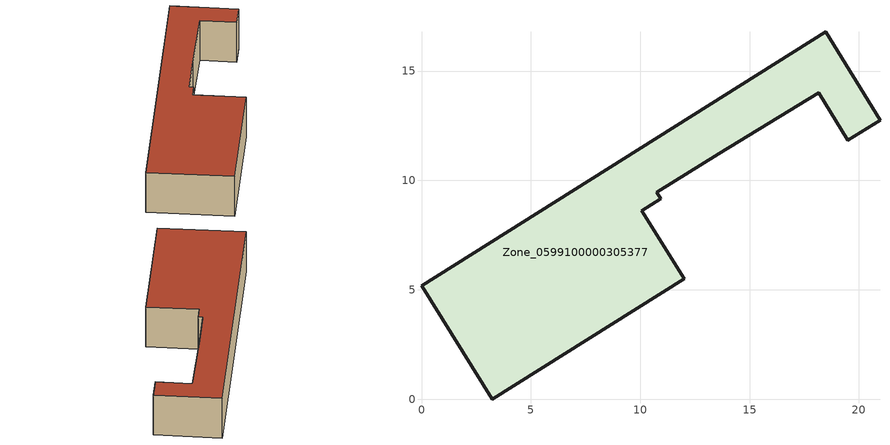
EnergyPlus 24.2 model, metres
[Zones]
Zone_0599100000305377
 floor ground (C_G): 3.25,0 0,5.19 18.49,16.79 20.97,12.75 19.5,11.83 18.17,14 13.59,11.22 10.77,9.45 10.94,9.16 10.08,8.62 12.02,5.5 z0
 wall outside (C_F): 13.59,11.22 18.17,14 19.5,11.83 20.97,12.75 18.49,16.79 0,5.19 3.25,0 12.02,5.5 10.08,8.62 10.94,9.16 10.77,9.45 13.59,11.22 z0:3.2
 roof outside (C_R): 18.49,16.79 0,5.19 3.25,0 12.02,5.5 10.08,8.62 10.94,9.16 10.77,9.45 13.59,11.22 18.17,14 19.5,11.83 20.97,12.75 z3.2
[BUILDING]
Pand.0599100000305377: North Axis=0; Terrain=City; Loads Convergence Tolerance Value=0.04; Temperature Convergence Tolerance Value=0.4; Solar Distribution=FullExterior; Maximum Number of Warmup Days=25; Minimum Number of Warmup Days=1
[Site:Location]
Rotterdam.The.Hague.AP_ZH_NLD Design_Conditions: Latitude=51.96; Longitude=4.45; Time Zone=1; Elevation=-4.5
[SITE:GROUNDTEMPERATURE:BUILDINGSURFACE]
18, 18, 18, 18, 18, 18, 18, 18, 18, 18, 18, 18
[MATERIAL] Thermal Absorptance=0.9; Solar Absorptance=0.7; Visible Absorptance=0.7
Name | Roughness | Thickness | Conductivity | Density | Specific Heat
G.TI.1946 | MediumSmooth | 0.15 | 1 | 540 | 1210
F.TI.1946 | Rough | 0.3 | 0.857143 | 1920 | 840
R.TI.1946 | MediumRough | 0.2 | 0.1 | 1500 | 1000
[CONSTRUCTION]
C_G: G.TI.1946
C_F: F.TI.1946
C_R: R.TI.1946
[ZONE]
Zone_0599100000305377: Type=1; Multiplier=1; Ceiling Height=Autocalculate; Volume=Autocalculate; Floor Area=autocalculate; Part of Total Floor Area=Yes
[ZONEINFILTRATION:DESIGNFLOWRATE]
Infil_Zone_0599100000305377: Zone or ZoneList or Space or SpaceList=Zone_0599100000305377; Schedule=AlwaysOn; Design Flow Rate Calculation Method=Flow/Area; Flow Rate per Floor Area=0.003; Constant Term Coefficient=1; Temperature Term Coefficient=0; Velocity Term Coefficient=0; Velocity Squared Term Coefficient=0
[HVACTEMPLATE:ZONE:IDEALLOADSAIRSYSTEM]
Zone_0599100000305377: Maximum Heating Supply Air Temperature=50; Minimum Cooling Supply Air Temperature=13; Maximum Heating Supply Air Humidity Ratio=0.0156; Minimum Cooling Supply Air Humidity Ratio=0.0077; Heating Limit=NoLimit; Cooling Limit=NoLimit; Dehumidification Control Type=ConstantSensibleHeatRatio; Cooling Sensible Heat Ratio=0.7; Dehumidification Setpoint=60; Humidification Control Type=None; Humidification Setpoint=30; Outdoor Air Method=None; Outdoor Air Flow Rate per Person=0.00944; Outdoor Air Flow Rate per Zone Floor Area=0; Outdoor Air Flow Rate per Zone=0; Demand Controlled Ventilation Type=None; Outdoor Air Economizer Type=NoEconomizer; Heat Recovery Type=None; Sensible Heat Recovery Effectiveness=0.7; Latent Heat Recovery Effectiveness=0.65
[ZONECONTROL:THERMOSTAT]
ThermostatControl_Zone_0599100000305377: Zone or ZoneList=Zone_0599100000305377; Control Type Schedule=DualSetpointControlType; Control 1=Thermostat_Zone_0599100000305377; Temperature Difference Between Cutout And Setpoint=0
[THERMOSTATSETPOINT:DUALSETPOINT]
Thermostat_Zone_0599100000305377: Heating Setpoint Temperature Schedule=HeatingSetpoint_Zone_0599100000305377; Cooling Setpoint Temperature Schedule=CoolingSetpoint_Zone_0599100000305377
[SCHEDULE:COMPACT]
HeatingSetpoint_Zone_0599100000305377: Through: 12/31, For: AllDays, Until: 24:00, 21
CoolingSetpoint_Zone_0599100000305377: Through: 12/31, For: AllDays, Until: 24:00, 24
DualSetpointControlType: Through: 12/31, For: AllDays, Until: 24:00, 4
AlwaysOn: Through: 12/31, For: AllDays, Until: 24:00, 1
